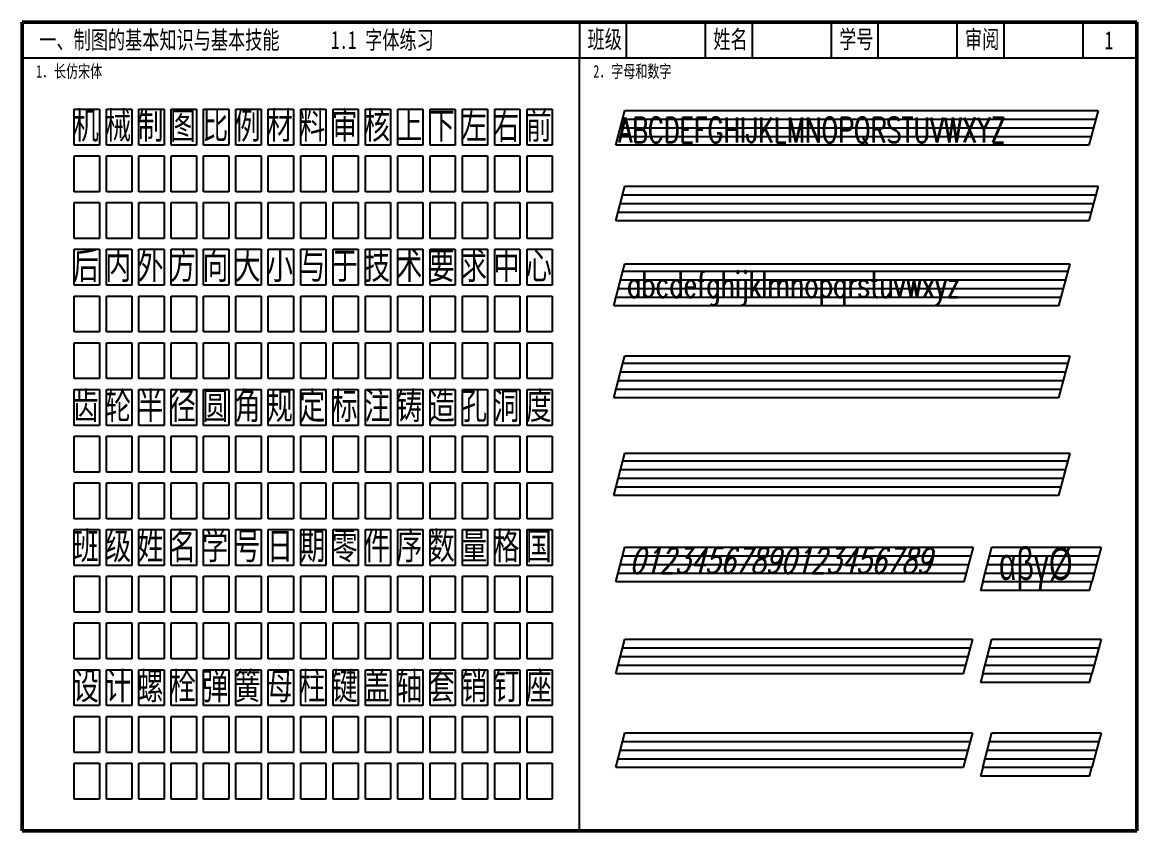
# Model space of a CAD drawing. Header units: millimetres. Extents: x 0 to 1965, y 254 to 841.
# Drawn here: x 0 to 310, y 616.3 to 841.3 of the extents above; entities that cross this region are included whole.
import ezdxf

# ---------------------------------------------------------------- set-up
doc = ezdxf.new("R2010")
doc.units = ezdxf.units.MM
for name, color, linetype, lineweight in [('文字', 7, 'Continuous', 25), ('标题文字', 7, 'Continuous', 25), ('粗实线', 7, 'Continuous', 50), ('细实线', 7, 'Continuous', 25)]:
    doc.layers.add(name, color=color, linetype=linetype, lineweight=lineweight)
doc.styles.add('字母标注-2.5号', font='txt.shx', dxfattribs={"width": 0.7, "oblique": 15, "height": 2.5})
doc.styles.add('尺寸文字1-2.5号', font='txt.shx', dxfattribs={"width": 0.7, "oblique": 15, "height": 2.5})
doc.styles.add('希腊字母-10号', font='greekc.shx', dxfattribs={"width": 0.7, "oblique": 15, "height": 10})
doc.styles.add('标题汉字1-5号', font='SimSun.ttf', dxfattribs={"width": 0.7, "height": 5})
doc.styles.add('标题汉字2-3.5号', font='SimSun.ttf', dxfattribs={"width": 0.7, "height": 3.5})

msp = doc.modelspace()

# ---------------------------------------------------------------- linework, layer by layer
at = {"layer": '粗实线'}
for p, q in [((0, 841.35), (0, 616.35)), ((310, 841.35), (0, 841.35)), ((310, 616.35), (310, 841.35)), ((0, 616.35), (310, 616.35))]:
    msp.add_line(p, q, dxfattribs=at)
at = {"layer": '细实线'}
for p, q in [((155, 841.35), (155, 831.35)), ((168, 841.35), (168, 831.35)), ((190, 841.35), (190, 831.35)), ((203, 841.35), (203, 831.35)), ((225, 841.35), (225, 831.35)), ((238, 841.35), (238, 831.35)), ((260, 841.35), (260, 831.35)), ((273, 841.35), (273, 831.35)), ((295, 841.35), (295, 831.35)), ((310, 831.35), (0, 831.35)), ((155, 616.35), (155, 831.35)), ((14.44, 817.16), (21.44, 817.16)), ((14.44, 807.16), (14.44, 817.16)), ((21.44, 817.16), (21.44, 807.16)), ((23.44, 817.16), (30.44, 817.16)), ((23.44, 807.16), (23.44, 817.16)), ((30.44, 817.16), (30.44, 807.16)), ((32.44, 817.16), (39.44, 817.16)), ((32.44, 807.16), (32.44, 817.16)), ((39.44, 817.16), (39.44, 807.16)), ((41.44, 817.16), (48.44, 817.16)), ((41.44, 807.16), (41.44, 817.16)), ((48.44, 817.16), (48.44, 807.16)), ((50.44, 817.16), (57.44, 817.16)), ((50.44, 807.16), (50.44, 817.16)), ((57.44, 817.16), (57.44, 807.16)), ((59.44, 817.16), (66.44, 817.16)), ((59.44, 807.16), (59.44, 817.16)), ((66.44, 817.16), (66.44, 807.16)), ((68.44, 817.16), (75.44, 817.16)), ((68.44, 807.16), (68.44, 817.16)), ((75.44, 817.16), (75.44, 807.16)), ((77.44, 817.16), (84.44, 817.16)), ((77.44, 807.16), (77.44, 817.16)), ((84.44, 817.16), (84.44, 807.16)), ((86.44, 817.16), (93.44, 817.16)), ((86.44, 807.16), (86.44, 817.16)), ((93.44, 817.16), (93.44, 807.16)), ((95.44, 817.16), (102.44, 817.16)), ((95.44, 807.16), (95.44, 817.16)), ((102.44, 817.16), (102.44, 807.16)), ((104.44, 817.16), (111.44, 817.16)), ((104.44, 807.16), (104.44, 817.16)), ((111.44, 817.16), (111.44, 807.16)), ((113.44, 817.16), (120.44, 817.16)), ((113.44, 807.16), (113.44, 817.16)), ((120.44, 817.16), (120.44, 807.16)), ((122.44, 817.16), (129.44, 817.16)), ((122.44, 807.16), (122.44, 817.16)), ((129.44, 817.16), (129.44, 807.16)), ((131.44, 817.16), (138.44, 817.16)), ((131.44, 807.16), (131.44, 817.16)), ((138.44, 817.16), (138.44, 807.16)), ((140.44, 807.16), (140.44, 817.16)), ((140.44, 817.16), (147.44, 817.16)), ((147.44, 817.16), (147.44, 807.16)), ((165.07, 807.16), (167.65, 816.82)), ((167.65, 816.82), (299.28, 816.82)), ((299.28, 816.82), (296.7, 807.16)), ((167.01, 814.4), (298.64, 814.4)), ((165.71, 809.57), (297.34, 809.57)), ((166.36, 811.99), (297.99, 811.99)), ((21.44, 807.16), (14.44, 807.16)), ((30.44, 807.16), (23.44, 807.16)), ((39.44, 807.16), (32.44, 807.16)), ((48.44, 807.16), (41.44, 807.16)), ((57.44, 807.16), (50.44, 807.16)), ((66.44, 807.16), (59.44, 807.16)), ((75.44, 807.16), (68.44, 807.16)), ((84.44, 807.16), (77.44, 807.16)), ((93.44, 807.16), (86.44, 807.16)), ((102.44, 807.16), (95.44, 807.16)), ((111.44, 807.16), (104.44, 807.16)), ((120.44, 807.16), (113.44, 807.16)), ((129.44, 807.16), (122.44, 807.16)), ((138.44, 807.16), (131.44, 807.16)), ((147.44, 807.16), (140.44, 807.16)), ((296.7, 807.16), (165.07, 807.16)), ((14.44, 804.16), (21.44, 804.16)), ((14.44, 794.16), (14.44, 804.16)), ((21.44, 804.16), (21.44, 794.16)), ((23.44, 804.16), (30.44, 804.16)), ((23.44, 794.16), (23.44, 804.16)), ((30.44, 804.16), (30.44, 794.16)), ((32.44, 804.16), (39.44, 804.16)), ((32.44, 794.16), (32.44, 804.16)), ((39.44, 804.16), (39.44, 794.16)), ((41.44, 804.16), (48.44, 804.16)), ((41.44, 794.16), (41.44, 804.16)), ((48.44, 804.16), (48.44, 794.16)), ((50.44, 804.16), (57.44, 804.16)), ((50.44, 794.16), (50.44, 804.16)), ((57.44, 804.16), (57.44, 794.16)), ((59.44, 804.16), (66.44, 804.16)), ((59.44, 794.16), (59.44, 804.16)), ((66.44, 804.16), (66.44, 794.16)), ((68.44, 804.16), (75.44, 804.16)), ((68.44, 794.16), (68.44, 804.16)), ((75.44, 804.16), (75.44, 794.16)), ((77.44, 804.16), (84.44, 804.16)), ((77.44, 794.16), (77.44, 804.16)), ((84.44, 804.16), (84.44, 794.16)), ((86.44, 804.16), (93.44, 804.16)), ((86.44, 794.16), (86.44, 804.16)), ((93.44, 804.16), (93.44, 794.16)), ((95.44, 804.16), (102.44, 804.16)), ((95.44, 794.16), (95.44, 804.16)), ((102.44, 804.16), (102.44, 794.16)), ((104.44, 804.16), (111.44, 804.16)), ((104.44, 794.16), (104.44, 804.16)), ((111.44, 804.16), (111.44, 794.16)), ((113.44, 804.16), (120.44, 804.16)), ((113.44, 794.16), (113.44, 804.16)), ((120.44, 804.16), (120.44, 794.16)), ((122.44, 804.16), (129.44, 804.16)), ((122.44, 794.16), (122.44, 804.16)), ((129.44, 804.16), (129.44, 794.16)), ((131.44, 804.16), (138.44, 804.16)), ((131.44, 794.16), (131.44, 804.16)), ((138.44, 804.16), (138.44, 794.16)), ((140.44, 804.16), (147.44, 804.16)), ((140.44, 794.16), (140.44, 804.16)), ((147.44, 804.16), (147.44, 794.16)), ((21.44, 794.16), (14.44, 794.16)), ((30.44, 794.16), (23.44, 794.16)), ((39.44, 794.16), (32.44, 794.16)), ((48.44, 794.16), (41.44, 794.16)), ((57.44, 794.16), (50.44, 794.16)), ((66.44, 794.16), (59.44, 794.16)), ((75.44, 794.16), (68.44, 794.16)), ((84.44, 794.16), (77.44, 794.16)), ((93.44, 794.16), (86.44, 794.16)), ((102.44, 794.16), (95.44, 794.16)), ((111.44, 794.16), (104.44, 794.16)), ((120.44, 794.16), (113.44, 794.16)), ((129.44, 794.16), (122.44, 794.16)), ((138.44, 794.16), (131.44, 794.16)), ((147.44, 794.16), (140.44, 794.16)), ((165.07, 786.06), (167.65, 795.72)), ((167.65, 795.72), (299.28, 795.72)), ((299.28, 795.72), (296.7, 786.06)), ((14.44, 791.16), (21.44, 791.16)), ((14.44, 781.16), (14.44, 791.16)), ((21.44, 791.16), (21.44, 781.16)), ((23.44, 791.16), (30.44, 791.16)), ((23.44, 781.16), (23.44, 791.16)), ((30.44, 791.16), (30.44, 781.16)), ((32.44, 791.16), (39.44, 791.16)), ((32.44, 781.16), (32.44, 791.16)), ((39.44, 791.16), (39.44, 781.16)), ((41.44, 791.16), (48.44, 791.16)), ((41.44, 781.16), (41.44, 791.16)), ((48.44, 791.16), (48.44, 781.16)), ((50.44, 791.16), (57.44, 791.16)), ((50.44, 781.16), (50.44, 791.16)), ((57.44, 791.16), (57.44, 781.16)), ((59.44, 791.16), (66.44, 791.16)), ((59.44, 781.16), (59.44, 791.16)), ((66.44, 791.16), (66.44, 781.16)), ((68.44, 791.16), (75.44, 791.16)), ((68.44, 781.16), (68.44, 791.16)), ((75.44, 791.16), (75.44, 781.16)), ((77.44, 791.16), (84.44, 791.16)), ((77.44, 781.16), (77.44, 791.16)), ((84.44, 791.16), (84.44, 781.16)), ((86.44, 791.16), (93.44, 791.16)), ((86.44, 781.16), (86.44, 791.16)), ((93.44, 791.16), (93.44, 781.16)), ((95.44, 791.16), (102.44, 791.16)), ((95.44, 781.16), (95.44, 791.16)), ((102.44, 791.16), (102.44, 781.16)), ((104.44, 791.16), (111.44, 791.16)), ((104.44, 781.16), (104.44, 791.16)), ((111.44, 791.16), (111.44, 781.16)), ((113.44, 791.16), (120.44, 791.16)), ((113.44, 781.16), (113.44, 791.16)), ((120.44, 791.16), (120.44, 781.16)), ((122.44, 791.16), (129.44, 791.16)), ((122.44, 781.16), (122.44, 791.16)), ((129.44, 791.16), (129.44, 781.16)), ((131.44, 791.16), (138.44, 791.16)), ((131.44, 781.16), (131.44, 791.16)), ((138.44, 791.16), (138.44, 781.16)), ((140.44, 791.16), (147.44, 791.16)), ((140.44, 781.16), (140.44, 791.16)), ((147.44, 791.16), (147.44, 781.16)), ((166.36, 790.89), (297.99, 790.89)), ((167.01, 793.31), (298.64, 793.31)), ((165.71, 788.48), (297.34, 788.48)), ((296.7, 786.06), (165.07, 786.06)), ((21.44, 781.16), (14.44, 781.16)), ((14.44, 778.16), (21.44, 778.16)), ((14.44, 768.16), (14.44, 778.16)), ((21.44, 778.16), (21.44, 768.16)), ((30.44, 781.16), (23.44, 781.16)), ((23.44, 778.16), (30.44, 778.16)), ((23.44, 768.16), (23.44, 778.16)), ((30.44, 778.16), (30.44, 768.16)), ((39.44, 781.16), (32.44, 781.16)), ((32.44, 778.16), (39.44, 778.16)), ((32.44, 768.16), (32.44, 778.16)), ((39.44, 778.16), (39.44, 768.16)), ((48.44, 781.16), (41.44, 781.16)), ((41.44, 778.16), (48.44, 778.16)), ((41.44, 768.16), (41.44, 778.16)), ((48.44, 778.16), (48.44, 768.16)), ((57.44, 781.16), (50.44, 781.16)), ((50.44, 778.16), (57.44, 778.16)), ((50.44, 768.16), (50.44, 778.16)), ((57.44, 778.16), (57.44, 768.16)), ((66.44, 781.16), (59.44, 781.16)), ((59.44, 778.16), (66.44, 778.16)), ((59.44, 768.16), (59.44, 778.16)), ((66.44, 778.16), (66.44, 768.16)), ((75.44, 781.16), (68.44, 781.16)), ((68.44, 778.16), (75.44, 778.16)), ((68.44, 768.16), (68.44, 778.16)), ((75.44, 778.16), (75.44, 768.16)), ((84.44, 781.16), (77.44, 781.16)), ((77.44, 778.16), (84.44, 778.16)), ((77.44, 768.16), (77.44, 778.16)), ((84.44, 778.16), (84.44, 768.16)), ((93.44, 781.16), (86.44, 781.16)), ((86.44, 778.16), (93.44, 778.16)), ((86.44, 768.16), (86.44, 778.16)), ((93.44, 778.16), (93.44, 768.16)), ((102.44, 781.16), (95.44, 781.16)), ((95.44, 778.16), (102.44, 778.16)), ((95.44, 768.16), (95.44, 778.16)), ((102.44, 778.16), (102.44, 768.16)), ((111.44, 781.16), (104.44, 781.16)), ((104.44, 778.16), (111.44, 778.16)), ((104.44, 768.16), (104.44, 778.16)), ((111.44, 778.16), (111.44, 768.16)), ((120.44, 781.16), (113.44, 781.16)), ((113.44, 778.16), (120.44, 778.16)), ((113.44, 768.16), (113.44, 778.16)), ((120.44, 778.16), (120.44, 768.16)), ((129.44, 781.16), (122.44, 781.16)), ((122.44, 778.16), (129.44, 778.16)), ((122.44, 768.16), (122.44, 778.16)), ((129.44, 778.16), (129.44, 768.16)), ((138.44, 781.16), (131.44, 781.16)), ((131.44, 778.16), (138.44, 778.16)), ((131.44, 768.16), (131.44, 778.16)), ((138.44, 778.16), (138.44, 768.16)), ((147.44, 781.16), (140.44, 781.16)), ((140.44, 778.16), (147.44, 778.16)), ((140.44, 768.16), (140.44, 778.16)), ((147.44, 778.16), (147.44, 768.16)), ((164.51, 762.44), (167.1, 772.1)), ((167.1, 772.1), (167.65, 774.16)), ((167.1, 772.1), (290.84, 772.1)), ((167.65, 774.16), (291.4, 774.16)), ((291.4, 774.16), (288.25, 762.44)), ((166.45, 769.68), (290.2, 769.68)), ((21.44, 768.16), (14.44, 768.16)), ((30.44, 768.16), (23.44, 768.16)), ((39.44, 768.16), (32.44, 768.16)), ((48.44, 768.16), (41.44, 768.16)), ((57.44, 768.16), (50.44, 768.16)), ((66.44, 768.16), (59.44, 768.16)), ((75.44, 768.16), (68.44, 768.16)), ((84.44, 768.16), (77.44, 768.16)), ((93.44, 768.16), (86.44, 768.16)), ((102.44, 768.16), (95.44, 768.16)), ((111.44, 768.16), (104.44, 768.16)), ((120.44, 768.16), (113.44, 768.16)), ((129.44, 768.16), (122.44, 768.16)), ((138.44, 768.16), (131.44, 768.16)), ((147.44, 768.16), (140.44, 768.16)), ((165.81, 767.27), (289.55, 767.27)), ((14.44, 765.16), (21.44, 765.16)), ((14.44, 755.16), (14.44, 765.16)), ((21.44, 765.16), (21.44, 755.16)), ((23.44, 765.16), (30.44, 765.16)), ((23.44, 755.16), (23.44, 765.16)), ((30.44, 765.16), (30.44, 755.16)), ((32.44, 765.16), (39.44, 765.16)), ((32.44, 755.16), (32.44, 765.16)), ((39.44, 765.16), (39.44, 755.16)), ((41.44, 765.16), (48.44, 765.16)), ((41.44, 755.16), (41.44, 765.16)), ((48.44, 765.16), (48.44, 755.16)), ((50.44, 765.16), (57.44, 765.16)), ((50.44, 755.16), (50.44, 765.16)), ((57.44, 765.16), (57.44, 755.16)), ((59.44, 765.16), (66.44, 765.16)), ((59.44, 755.16), (59.44, 765.16)), ((66.44, 765.16), (66.44, 755.16)), ((68.44, 765.16), (75.44, 765.16)), ((68.44, 755.16), (68.44, 765.16)), ((75.44, 765.16), (75.44, 755.16)), ((77.44, 765.16), (84.44, 765.16)), ((77.44, 755.16), (77.44, 765.16)), ((84.44, 765.16), (84.44, 755.16)), ((86.44, 765.16), (93.44, 765.16)), ((86.44, 755.16), (86.44, 765.16)), ((93.44, 765.16), (93.44, 755.16)), ((95.44, 765.16), (102.44, 765.16)), ((95.44, 755.16), (95.44, 765.16)), ((102.44, 765.16), (102.44, 755.16)), ((104.44, 765.16), (111.44, 765.16)), ((104.44, 755.16), (104.44, 765.16)), ((111.44, 765.16), (111.44, 755.16)), ((113.44, 765.16), (120.44, 765.16)), ((113.44, 755.16), (113.44, 765.16)), ((120.44, 765.16), (120.44, 755.16)), ((122.44, 765.16), (129.44, 765.16)), ((122.44, 755.16), (122.44, 765.16)), ((129.44, 765.16), (129.44, 755.16)), ((131.44, 765.16), (138.44, 765.16)), ((131.44, 755.16), (131.44, 765.16)), ((138.44, 765.16), (138.44, 755.16)), ((140.44, 765.16), (147.44, 765.16)), ((140.44, 755.16), (140.44, 765.16)), ((147.44, 765.16), (147.44, 755.16)), ((165.16, 764.85), (288.9, 764.85)), ((288.25, 762.44), (164.51, 762.44)), ((21.44, 755.16), (14.44, 755.16)), ((30.44, 755.16), (23.44, 755.16)), ((39.44, 755.16), (32.44, 755.16)), ((48.44, 755.16), (41.44, 755.16)), ((57.44, 755.16), (50.44, 755.16)), ((66.44, 755.16), (59.44, 755.16)), ((75.44, 755.16), (68.44, 755.16)), ((84.44, 755.16), (77.44, 755.16)), ((93.44, 755.16), (86.44, 755.16)), ((102.44, 755.16), (95.44, 755.16)), ((111.44, 755.16), (104.44, 755.16)), ((120.44, 755.16), (113.44, 755.16)), ((129.44, 755.16), (122.44, 755.16)), ((138.44, 755.16), (131.44, 755.16)), ((147.44, 755.16), (140.44, 755.16)), ((14.44, 752.16), (21.44, 752.16)), ((14.44, 742.16), (14.44, 752.16)), ((21.44, 752.16), (21.44, 742.16)), ((23.44, 752.16), (30.44, 752.16)), ((23.44, 742.16), (23.44, 752.16)), ((30.44, 752.16), (30.44, 742.16)), ((32.44, 752.16), (39.44, 752.16)), ((32.44, 742.16), (32.44, 752.16)), ((39.44, 752.16), (39.44, 742.16)), ((41.44, 752.16), (48.44, 752.16)), ((41.44, 742.16), (41.44, 752.16)), ((48.44, 752.16), (48.44, 742.16)), ((50.44, 752.16), (57.44, 752.16)), ((50.44, 742.16), (50.44, 752.16)), ((57.44, 752.16), (57.44, 742.16)), ((59.44, 752.16), (66.44, 752.16)), ((59.44, 742.16), (59.44, 752.16)), ((66.44, 752.16), (66.44, 742.16)), ((68.44, 752.16), (75.44, 752.16)), ((68.44, 742.16), (68.44, 752.16)), ((75.44, 752.16), (75.44, 742.16)), ((77.44, 752.16), (84.44, 752.16)), ((77.44, 742.16), (77.44, 752.16)), ((84.44, 752.16), (84.44, 742.16)), ((86.44, 752.16), (93.44, 752.16)), ((86.44, 742.16), (86.44, 752.16)), ((93.44, 752.16), (93.44, 742.16)), ((95.44, 752.16), (102.44, 752.16)), ((95.44, 742.16), (95.44, 752.16)), ((102.44, 752.16), (102.44, 742.16)), ((104.44, 752.16), (111.44, 752.16)), ((104.44, 742.16), (104.44, 752.16)), ((111.44, 752.16), (111.44, 742.16)), ((113.44, 752.16), (120.44, 752.16)), ((113.44, 742.16), (113.44, 752.16)), ((120.44, 752.16), (120.44, 742.16)), ((122.44, 752.16), (129.44, 752.16)), ((122.44, 742.16), (122.44, 752.16)), ((129.44, 752.16), (129.44, 742.16)), ((131.44, 752.16), (138.44, 752.16)), ((131.44, 742.16), (131.44, 752.16)), ((138.44, 752.16), (138.44, 742.16)), ((140.44, 752.16), (147.44, 752.16)), ((140.44, 742.16), (140.44, 752.16)), ((147.44, 752.16), (147.44, 742.16)), ((167.1, 746.44), (167.65, 748.51)), ((167.65, 748.51), (291.4, 748.51)), ((291.4, 748.51), (288.25, 736.78)), ((164.51, 736.78), (167.1, 746.44)), ((166.45, 744.02), (290.2, 744.02)), ((167.1, 746.44), (290.84, 746.44)), ((21.44, 742.16), (14.44, 742.16)), ((30.44, 742.16), (23.44, 742.16)), ((39.44, 742.16), (32.44, 742.16)), ((48.44, 742.16), (41.44, 742.16)), ((57.44, 742.16), (50.44, 742.16)), ((66.44, 742.16), (59.44, 742.16)), ((75.44, 742.16), (68.44, 742.16)), ((84.44, 742.16), (77.44, 742.16)), ((93.44, 742.16), (86.44, 742.16)), ((102.44, 742.16), (95.44, 742.16)), ((111.44, 742.16), (104.44, 742.16)), ((120.44, 742.16), (113.44, 742.16)), ((129.44, 742.16), (122.44, 742.16)), ((138.44, 742.16), (131.44, 742.16)), ((147.44, 742.16), (140.44, 742.16)), ((165.81, 741.61), (289.55, 741.61)), ((14.44, 739.16), (21.44, 739.16)), ((14.44, 729.16), (14.44, 739.16)), ((21.44, 739.16), (21.44, 729.16)), ((23.44, 739.16), (30.44, 739.16)), ((23.44, 729.16), (23.44, 739.16)), ((30.44, 739.16), (30.44, 729.16)), ((32.44, 739.16), (39.44, 739.16)), ((32.44, 729.16), (32.44, 739.16)), ((39.44, 739.16), (39.44, 729.16)), ((41.44, 739.16), (48.44, 739.16)), ((41.44, 729.16), (41.44, 739.16)), ((48.44, 739.16), (48.44, 729.16)), ((50.44, 739.16), (57.44, 739.16)), ((50.44, 729.16), (50.44, 739.16)), ((57.44, 739.16), (57.44, 729.16)), ((59.44, 739.16), (66.44, 739.16)), ((59.44, 729.16), (59.44, 739.16)), ((66.44, 739.16), (66.44, 729.16)), ((68.44, 739.16), (75.44, 739.16)), ((68.44, 729.16), (68.44, 739.16)), ((75.44, 739.16), (75.44, 729.16)), ((77.44, 739.16), (84.44, 739.16)), ((77.44, 729.16), (77.44, 739.16)), ((84.44, 739.16), (84.44, 729.16)), ((86.44, 739.16), (93.44, 739.16)), ((86.44, 729.16), (86.44, 739.16)), ((93.44, 739.16), (93.44, 729.16)), ((95.44, 739.16), (102.44, 739.16)), ((95.44, 729.16), (95.44, 739.16)), ((102.44, 739.16), (102.44, 729.16)), ((104.44, 739.16), (111.44, 739.16)), ((104.44, 729.16), (104.44, 739.16)), ((111.44, 739.16), (111.44, 729.16)), ((113.44, 739.16), (120.44, 739.16)), ((113.44, 729.16), (113.44, 739.16)), ((120.44, 739.16), (120.44, 729.16)), ((122.44, 739.16), (129.44, 739.16)), ((122.44, 729.16), (122.44, 739.16)), ((129.44, 739.16), (129.44, 729.16)), ((131.44, 739.16), (138.44, 739.16)), ((131.44, 729.16), (131.44, 739.16)), ((138.44, 739.16), (138.44, 729.16)), ((140.44, 739.16), (147.44, 739.16)), ((140.44, 729.16), (140.44, 739.16)), ((147.44, 739.16), (147.44, 729.16)), ((165.16, 739.19), (288.9, 739.19)), ((288.25, 736.78), (164.51, 736.78)), ((21.44, 729.16), (14.44, 729.16)), ((30.44, 729.16), (23.44, 729.16)), ((39.44, 729.16), (32.44, 729.16)), ((48.44, 729.16), (41.44, 729.16)), ((57.44, 729.16), (50.44, 729.16)), ((66.44, 729.16), (59.44, 729.16)), ((75.44, 729.16), (68.44, 729.16)), ((84.44, 729.16), (77.44, 729.16)), ((93.44, 729.16), (86.44, 729.16)), ((102.44, 729.16), (95.44, 729.16)), ((111.44, 729.16), (104.44, 729.16)), ((120.44, 729.16), (113.44, 729.16)), ((129.44, 729.16), (122.44, 729.16)), ((138.44, 729.16), (131.44, 729.16)), ((147.44, 729.16), (140.44, 729.16)), ((14.44, 726.16), (21.44, 726.16)), ((14.44, 716.16), (14.44, 726.16)), ((21.44, 726.16), (21.44, 716.16)), ((23.44, 726.16), (30.44, 726.16)), ((23.44, 716.16), (23.44, 726.16)), ((30.44, 726.16), (30.44, 716.16)), ((32.44, 726.16), (39.44, 726.16)), ((32.44, 716.16), (32.44, 726.16)), ((39.44, 726.16), (39.44, 716.16)), ((41.44, 726.16), (48.44, 726.16)), ((41.44, 716.16), (41.44, 726.16)), ((48.44, 726.16), (48.44, 716.16)), ((50.44, 726.16), (57.44, 726.16)), ((50.44, 716.16), (50.44, 726.16)), ((57.44, 726.16), (57.44, 716.16)), ((59.44, 726.16), (66.44, 726.16)), ((59.44, 716.16), (59.44, 726.16)), ((66.44, 726.16), (66.44, 716.16)), ((68.44, 726.16), (75.44, 726.16)), ((68.44, 716.16), (68.44, 726.16)), ((75.44, 726.16), (75.44, 716.16)), ((77.44, 726.16), (84.44, 726.16)), ((77.44, 716.16), (77.44, 726.16)), ((84.44, 726.16), (84.44, 716.16)), ((86.44, 726.16), (93.44, 726.16)), ((86.44, 716.16), (86.44, 726.16)), ((93.44, 726.16), (93.44, 716.16)), ((95.44, 726.16), (102.44, 726.16)), ((95.44, 716.16), (95.44, 726.16)), ((102.44, 726.16), (102.44, 716.16)), ((104.44, 726.16), (111.44, 726.16)), ((104.44, 716.16), (104.44, 726.16)), ((111.44, 726.16), (111.44, 716.16)), ((113.44, 726.16), (120.44, 726.16)), ((113.44, 716.16), (113.44, 726.16)), ((120.44, 726.16), (120.44, 716.16)), ((122.44, 726.16), (129.44, 726.16)), ((122.44, 716.16), (122.44, 726.16)), ((129.44, 726.16), (129.44, 716.16)), ((131.44, 726.16), (138.44, 726.16)), ((131.44, 716.16), (131.44, 726.16)), ((138.44, 726.16), (138.44, 716.16)), ((140.44, 726.16), (147.44, 726.16)), ((140.44, 716.16), (140.44, 726.16)), ((147.44, 726.16), (147.44, 716.16)), ((164.51, 709.66), (167.1, 719.32)), ((167.1, 719.32), (167.65, 721.39)), ((167.1, 719.32), (290.84, 719.32)), ((167.65, 721.39), (291.4, 721.39)), ((291.4, 721.39), (288.25, 709.66)), ((21.44, 716.16), (14.44, 716.16)), ((30.44, 716.16), (23.44, 716.16)), ((39.44, 716.16), (32.44, 716.16)), ((48.44, 716.16), (41.44, 716.16)), ((57.44, 716.16), (50.44, 716.16)), ((66.44, 716.16), (59.44, 716.16)), ((75.44, 716.16), (68.44, 716.16)), ((84.44, 716.16), (77.44, 716.16)), ((93.44, 716.16), (86.44, 716.16)), ((102.44, 716.16), (95.44, 716.16)), ((111.44, 716.16), (104.44, 716.16)), ((120.44, 716.16), (113.44, 716.16)), ((129.44, 716.16), (122.44, 716.16)), ((138.44, 716.16), (131.44, 716.16)), ((147.44, 716.16), (140.44, 716.16)), ((166.45, 716.91), (290.2, 716.91)), ((14.44, 713.16), (21.44, 713.16)), ((14.44, 703.16), (14.44, 713.16)), ((21.44, 713.16), (21.44, 703.16)), ((23.44, 713.16), (30.44, 713.16)), ((23.44, 703.16), (23.44, 713.16)), ((30.44, 713.16), (30.44, 703.16)), ((32.44, 713.16), (39.44, 713.16)), ((32.44, 703.16), (32.44, 713.16)), ((39.44, 713.16), (39.44, 703.16)), ((41.44, 713.16), (48.44, 713.16)), ((41.44, 703.16), (41.44, 713.16)), ((48.44, 713.16), (48.44, 703.16)), ((50.44, 713.16), (57.44, 713.16)), ((50.44, 703.16), (50.44, 713.16)), ((57.44, 713.16), (57.44, 703.16)), ((59.44, 713.16), (66.44, 713.16)), ((59.44, 703.16), (59.44, 713.16)), ((66.44, 713.16), (66.44, 703.16)), ((68.44, 713.16), (75.44, 713.16)), ((68.44, 703.16), (68.44, 713.16)), ((75.44, 713.16), (75.44, 703.16)), ((77.44, 713.16), (84.44, 713.16)), ((77.44, 703.16), (77.44, 713.16)), ((84.44, 713.16), (84.44, 703.16)), ((86.44, 713.16), (93.44, 713.16)), ((86.44, 703.16), (86.44, 713.16)), ((93.44, 713.16), (93.44, 703.16)), ((95.44, 713.16), (102.44, 713.16)), ((95.44, 703.16), (95.44, 713.16)), ((102.44, 713.16), (102.44, 703.16)), ((104.44, 713.16), (111.44, 713.16)), ((104.44, 703.16), (104.44, 713.16)), ((111.44, 713.16), (111.44, 703.16)), ((113.44, 713.16), (120.44, 713.16)), ((113.44, 703.16), (113.44, 713.16)), ((120.44, 713.16), (120.44, 703.16)), ((122.44, 713.16), (129.44, 713.16)), ((122.44, 703.16), (122.44, 713.16)), ((129.44, 713.16), (129.44, 703.16)), ((131.44, 713.16), (138.44, 713.16)), ((131.44, 703.16), (131.44, 713.16)), ((138.44, 713.16), (138.44, 703.16)), ((140.44, 713.16), (147.44, 713.16)), ((140.44, 703.16), (140.44, 713.16)), ((147.44, 713.16), (147.44, 703.16)), ((165.81, 714.49), (289.55, 714.49)), ((165.16, 712.08), (288.9, 712.08)), ((288.25, 709.66), (164.51, 709.66)), ((21.44, 703.16), (14.44, 703.16)), ((30.44, 703.16), (23.44, 703.16)), ((39.44, 703.16), (32.44, 703.16)), ((48.44, 703.16), (41.44, 703.16)), ((57.44, 703.16), (50.44, 703.16)), ((66.44, 703.16), (59.44, 703.16)), ((75.44, 703.16), (68.44, 703.16)), ((84.44, 703.16), (77.44, 703.16)), ((93.44, 703.16), (86.44, 703.16)), ((102.44, 703.16), (95.44, 703.16)), ((111.44, 703.16), (104.44, 703.16)), ((120.44, 703.16), (113.44, 703.16)), ((129.44, 703.16), (122.44, 703.16)), ((138.44, 703.16), (131.44, 703.16)), ((147.44, 703.16), (140.44, 703.16)), ((14.44, 700.16), (21.44, 700.16)), ((14.44, 690.16), (14.44, 700.16)), ((21.44, 700.16), (21.44, 690.16)), ((23.44, 700.16), (30.44, 700.16)), ((23.44, 690.16), (23.44, 700.16)), ((30.44, 700.16), (30.44, 690.16)), ((32.44, 700.16), (39.44, 700.16)), ((32.44, 690.16), (32.44, 700.16)), ((39.44, 700.16), (39.44, 690.16)), ((41.44, 700.16), (48.44, 700.16)), ((41.44, 690.16), (41.44, 700.16)), ((48.44, 700.16), (48.44, 690.16)), ((50.44, 700.16), (57.44, 700.16)), ((50.44, 690.16), (50.44, 700.16)), ((57.44, 700.16), (57.44, 690.16)), ((59.44, 700.16), (66.44, 700.16)), ((59.44, 690.16), (59.44, 700.16)), ((66.44, 700.16), (66.44, 690.16)), ((68.44, 700.16), (75.44, 700.16)), ((68.44, 690.16), (68.44, 700.16)), ((75.44, 700.16), (75.44, 690.16)), ((77.44, 700.16), (84.44, 700.16)), ((77.44, 690.16), (77.44, 700.16)), ((84.44, 700.16), (84.44, 690.16)), ((86.44, 700.16), (93.44, 700.16)), ((86.44, 690.16), (86.44, 700.16)), ((93.44, 700.16), (93.44, 690.16)), ((95.44, 700.16), (102.44, 700.16)), ((95.44, 690.16), (95.44, 700.16)), ((102.44, 700.16), (102.44, 690.16)), ((104.44, 700.16), (111.44, 700.16)), ((104.44, 690.16), (104.44, 700.16)), ((111.44, 700.16), (111.44, 690.16)), ((113.44, 700.16), (120.44, 700.16)), ((113.44, 690.16), (113.44, 700.16)), ((120.44, 700.16), (120.44, 690.16)), ((122.44, 700.16), (129.44, 700.16)), ((122.44, 690.16), (122.44, 700.16)), ((129.44, 700.16), (129.44, 690.16)), ((131.44, 700.16), (138.44, 700.16)), ((131.44, 690.16), (131.44, 700.16)), ((138.44, 700.16), (138.44, 690.16)), ((140.44, 700.16), (147.44, 700.16)), ((140.44, 690.16), (140.44, 700.16)), ((147.44, 700.16), (147.44, 690.16)), ((165.07, 685.62), (167.65, 695.28)), ((167.65, 695.28), (264.5, 695.28)), ((264.5, 695.28), (261.91, 685.62)), ((267.15, 685.62), (269.74, 695.28)), ((269.74, 695.28), (300.07, 695.28)), ((300.07, 695.28), (297.48, 685.62)), ((167.01, 692.86), (263.85, 692.86)), ((269.09, 692.86), (299.42, 692.86)), ((21.44, 690.16), (14.44, 690.16)), ((30.44, 690.16), (23.44, 690.16)), ((39.44, 690.16), (32.44, 690.16)), ((48.44, 690.16), (41.44, 690.16)), ((57.44, 690.16), (50.44, 690.16)), ((66.44, 690.16), (59.44, 690.16)), ((75.44, 690.16), (68.44, 690.16)), ((84.44, 690.16), (77.44, 690.16)), ((93.44, 690.16), (86.44, 690.16)), ((102.44, 690.16), (95.44, 690.16)), ((111.44, 690.16), (104.44, 690.16)), ((120.44, 690.16), (113.44, 690.16)), ((129.44, 690.16), (122.44, 690.16)), ((138.44, 690.16), (131.44, 690.16)), ((147.44, 690.16), (140.44, 690.16)), ((166.36, 690.45), (263.2, 690.45)), ((268.45, 690.45), (298.78, 690.45)), ((14.44, 687.16), (21.44, 687.16)), ((14.44, 677.16), (14.44, 687.16)), ((21.44, 687.16), (21.44, 677.16)), ((23.44, 687.16), (30.44, 687.16)), ((23.44, 677.16), (23.44, 687.16)), ((30.44, 687.16), (30.44, 677.16)), ((32.44, 687.16), (39.44, 687.16)), ((32.44, 677.16), (32.44, 687.16)), ((39.44, 687.16), (39.44, 677.16)), ((41.44, 687.16), (48.44, 687.16)), ((41.44, 677.16), (41.44, 687.16)), ((48.44, 687.16), (48.44, 677.16)), ((50.44, 687.16), (57.44, 687.16)), ((50.44, 677.16), (50.44, 687.16)), ((57.44, 687.16), (57.44, 677.16)), ((59.44, 687.16), (66.44, 687.16)), ((59.44, 677.16), (59.44, 687.16)), ((66.44, 687.16), (66.44, 677.16)), ((68.44, 687.16), (75.44, 687.16)), ((68.44, 677.16), (68.44, 687.16)), ((75.44, 687.16), (75.44, 677.16)), ((77.44, 687.16), (84.44, 687.16)), ((77.44, 677.16), (77.44, 687.16)), ((84.44, 687.16), (84.44, 677.16)), ((86.44, 687.16), (93.44, 687.16)), ((86.44, 677.16), (86.44, 687.16)), ((93.44, 687.16), (93.44, 677.16)), ((95.44, 687.16), (102.44, 687.16)), ((95.44, 677.16), (95.44, 687.16)), ((102.44, 687.16), (102.44, 677.16)), ((104.44, 687.16), (111.44, 687.16)), ((104.44, 677.16), (104.44, 687.16)), ((111.44, 687.16), (111.44, 677.16)), ((113.44, 687.16), (120.44, 687.16)), ((113.44, 677.16), (113.44, 687.16)), ((120.44, 687.16), (120.44, 677.16)), ((122.44, 687.16), (129.44, 687.16)), ((122.44, 677.16), (122.44, 687.16)), ((129.44, 687.16), (129.44, 677.16)), ((131.44, 687.16), (138.44, 687.16)), ((131.44, 677.16), (131.44, 687.16)), ((138.44, 687.16), (138.44, 677.16)), ((140.44, 687.16), (147.44, 687.16)), ((140.44, 677.16), (140.44, 687.16)), ((147.44, 687.16), (147.44, 677.16)), ((261.91, 685.62), (165.07, 685.62)), ((165.71, 688.03), (262.56, 688.03)), ((267.15, 685.62), (266.51, 683.2)), ((297.48, 685.62), (267.15, 685.62)), ((267.8, 688.03), (298.13, 688.03)), ((296.83, 683.2), (297.48, 685.62)), ((296.83, 683.2), (266.51, 683.2)), ((21.44, 677.16), (14.44, 677.16)), ((30.44, 677.16), (23.44, 677.16)), ((39.44, 677.16), (32.44, 677.16)), ((48.44, 677.16), (41.44, 677.16)), ((57.44, 677.16), (50.44, 677.16)), ((66.44, 677.16), (59.44, 677.16)), ((75.44, 677.16), (68.44, 677.16)), ((84.44, 677.16), (77.44, 677.16)), ((93.44, 677.16), (86.44, 677.16)), ((102.44, 677.16), (95.44, 677.16)), ((111.44, 677.16), (104.44, 677.16)), ((120.44, 677.16), (113.44, 677.16)), ((129.44, 677.16), (122.44, 677.16)), ((138.44, 677.16), (131.44, 677.16)), ((147.44, 677.16), (140.44, 677.16)), ((14.44, 674.16), (21.44, 674.16)), ((14.44, 664.16), (14.44, 674.16)), ((21.44, 674.16), (21.44, 664.16)), ((23.44, 674.16), (30.44, 674.16)), ((23.44, 664.16), (23.44, 674.16)), ((30.44, 674.16), (30.44, 664.16)), ((32.44, 674.16), (39.44, 674.16)), ((32.44, 664.16), (32.44, 674.16)), ((39.44, 674.16), (39.44, 664.16)), ((41.44, 674.16), (48.44, 674.16)), ((41.44, 664.16), (41.44, 674.16)), ((48.44, 674.16), (48.44, 664.16)), ((50.44, 674.16), (57.44, 674.16)), ((50.44, 664.16), (50.44, 674.16)), ((57.44, 674.16), (57.44, 664.16)), ((59.44, 674.16), (66.44, 674.16)), ((59.44, 664.16), (59.44, 674.16)), ((66.44, 674.16), (66.44, 664.16)), ((68.44, 674.16), (75.44, 674.16)), ((68.44, 664.16), (68.44, 674.16)), ((75.44, 674.16), (75.44, 664.16)), ((77.44, 674.16), (84.44, 674.16)), ((77.44, 664.16), (77.44, 674.16)), ((84.44, 674.16), (84.44, 664.16)), ((86.44, 674.16), (93.44, 674.16)), ((86.44, 664.16), (86.44, 674.16)), ((93.44, 674.16), (93.44, 664.16)), ((95.44, 674.16), (102.44, 674.16)), ((95.44, 664.16), (95.44, 674.16)), ((102.44, 674.16), (102.44, 664.16)), ((104.44, 674.16), (111.44, 674.16)), ((104.44, 664.16), (104.44, 674.16)), ((111.44, 674.16), (111.44, 664.16)), ((113.44, 674.16), (120.44, 674.16)), ((113.44, 664.16), (113.44, 674.16)), ((120.44, 674.16), (120.44, 664.16)), ((122.44, 674.16), (129.44, 674.16)), ((122.44, 664.16), (122.44, 674.16)), ((129.44, 674.16), (129.44, 664.16)), ((131.44, 674.16), (138.44, 674.16)), ((131.44, 664.16), (131.44, 674.16)), ((138.44, 674.16), (138.44, 664.16)), ((140.44, 674.16), (147.44, 674.16)), ((140.44, 664.16), (140.44, 674.16)), ((147.44, 674.16), (147.44, 664.16)), ((165.07, 660.02), (167.65, 669.68)), ((167.65, 669.68), (264.35, 669.68)), ((264.35, 669.68), (261.77, 660.02)), ((267.15, 660.02), (269.74, 669.68)), ((269.74, 669.68), (300.07, 669.68)), ((300.07, 669.68), (297.48, 660.02)), ((167.01, 667.27), (263.71, 667.27)), ((269.09, 667.27), (299.42, 667.27)), ((21.44, 664.16), (14.44, 664.16)), ((30.44, 664.16), (23.44, 664.16)), ((39.44, 664.16), (32.44, 664.16)), ((48.44, 664.16), (41.44, 664.16)), ((57.44, 664.16), (50.44, 664.16)), ((66.44, 664.16), (59.44, 664.16)), ((75.44, 664.16), (68.44, 664.16)), ((84.44, 664.16), (77.44, 664.16)), ((93.44, 664.16), (86.44, 664.16)), ((102.44, 664.16), (95.44, 664.16)), ((111.44, 664.16), (104.44, 664.16)), ((120.44, 664.16), (113.44, 664.16)), ((129.44, 664.16), (122.44, 664.16)), ((138.44, 664.16), (131.44, 664.16)), ((147.44, 664.16), (140.44, 664.16)), ((166.36, 664.85), (263.06, 664.85)), ((268.45, 664.85), (298.78, 664.85)), ((14.44, 661.16), (21.44, 661.16)), ((14.44, 651.16), (14.44, 661.16)), ((21.44, 661.16), (21.44, 651.16)), ((23.44, 661.16), (30.44, 661.16)), ((23.44, 651.16), (23.44, 661.16)), ((30.44, 661.16), (30.44, 651.16)), ((32.44, 661.16), (39.44, 661.16)), ((32.44, 651.16), (32.44, 661.16)), ((39.44, 661.16), (39.44, 651.16)), ((41.44, 661.16), (48.44, 661.16)), ((41.44, 651.16), (41.44, 661.16)), ((48.44, 661.16), (48.44, 651.16)), ((50.44, 661.16), (57.44, 661.16)), ((50.44, 651.16), (50.44, 661.16)), ((57.44, 661.16), (57.44, 651.16)), ((59.44, 661.16), (66.44, 661.16)), ((59.44, 651.16), (59.44, 661.16)), ((66.44, 661.16), (66.44, 651.16)), ((68.44, 661.16), (75.44, 661.16)), ((68.44, 651.16), (68.44, 661.16)), ((75.44, 661.16), (75.44, 651.16)), ((77.44, 661.16), (84.44, 661.16)), ((77.44, 651.16), (77.44, 661.16)), ((84.44, 661.16), (84.44, 651.16)), ((86.44, 661.16), (93.44, 661.16)), ((86.44, 651.16), (86.44, 661.16)), ((93.44, 661.16), (93.44, 651.16)), ((95.44, 661.16), (102.44, 661.16)), ((95.44, 651.16), (95.44, 661.16)), ((102.44, 661.16), (102.44, 651.16)), ((104.44, 661.16), (111.44, 661.16)), ((104.44, 651.16), (104.44, 661.16)), ((111.44, 661.16), (111.44, 651.16)), ((113.44, 661.16), (120.44, 661.16)), ((113.44, 651.16), (113.44, 661.16)), ((120.44, 661.16), (120.44, 651.16)), ((122.44, 661.16), (129.44, 661.16)), ((122.44, 651.16), (122.44, 661.16)), ((129.44, 661.16), (129.44, 651.16)), ((131.44, 661.16), (138.44, 661.16)), ((131.44, 651.16), (131.44, 661.16)), ((138.44, 661.16), (138.44, 651.16)), ((140.44, 661.16), (147.44, 661.16)), ((140.44, 651.16), (140.44, 661.16)), ((147.44, 661.16), (147.44, 651.16)), ((165.71, 662.44), (262.41, 662.44)), ((267.8, 662.44), (298.13, 662.44)), ((261.77, 660.02), (165.07, 660.02)), ((267.15, 660.02), (266.51, 657.61)), ((296.83, 657.61), (266.51, 657.61)), ((297.48, 660.02), (267.15, 660.02)), ((296.83, 657.61), (297.48, 660.02)), ((21.44, 651.16), (14.44, 651.16)), ((30.44, 651.16), (23.44, 651.16)), ((39.44, 651.16), (32.44, 651.16)), ((48.44, 651.16), (41.44, 651.16)), ((57.44, 651.16), (50.44, 651.16)), ((66.44, 651.16), (59.44, 651.16)), ((75.44, 651.16), (68.44, 651.16)), ((84.44, 651.16), (77.44, 651.16)), ((93.44, 651.16), (86.44, 651.16)), ((102.44, 651.16), (95.44, 651.16)), ((111.44, 651.16), (104.44, 651.16)), ((120.44, 651.16), (113.44, 651.16)), ((129.44, 651.16), (122.44, 651.16)), ((138.44, 651.16), (131.44, 651.16)), ((147.44, 651.16), (140.44, 651.16)), ((14.44, 648.16), (21.44, 648.16)), ((14.44, 638.16), (14.44, 648.16)), ((21.44, 648.16), (21.44, 638.16)), ((23.44, 648.16), (30.44, 648.16)), ((23.44, 638.16), (23.44, 648.16)), ((30.44, 648.16), (30.44, 638.16)), ((32.44, 648.16), (39.44, 648.16)), ((32.44, 638.16), (32.44, 648.16)), ((39.44, 648.16), (39.44, 638.16)), ((41.44, 648.16), (48.44, 648.16)), ((41.44, 638.16), (41.44, 648.16)), ((48.44, 648.16), (48.44, 638.16)), ((50.44, 648.16), (57.44, 648.16)), ((50.44, 638.16), (50.44, 648.16)), ((57.44, 648.16), (57.44, 638.16)), ((59.44, 648.16), (66.44, 648.16)), ((59.44, 638.16), (59.44, 648.16)), ((66.44, 648.16), (66.44, 638.16)), ((68.44, 648.16), (75.44, 648.16)), ((68.44, 638.16), (68.44, 648.16)), ((75.44, 648.16), (75.44, 638.16)), ((77.44, 648.16), (84.44, 648.16)), ((77.44, 638.16), (77.44, 648.16)), ((84.44, 648.16), (84.44, 638.16)), ((86.44, 648.16), (93.44, 648.16)), ((86.44, 638.16), (86.44, 648.16)), ((93.44, 648.16), (93.44, 638.16)), ((95.44, 648.16), (102.44, 648.16)), ((95.44, 638.16), (95.44, 648.16)), ((102.44, 648.16), (102.44, 638.16)), ((104.44, 648.16), (111.44, 648.16)), ((104.44, 638.16), (104.44, 648.16)), ((111.44, 648.16), (111.44, 638.16)), ((113.44, 648.16), (120.44, 648.16)), ((113.44, 638.16), (113.44, 648.16)), ((120.44, 648.16), (120.44, 638.16)), ((122.44, 648.16), (129.44, 648.16)), ((122.44, 638.16), (122.44, 648.16)), ((129.44, 648.16), (129.44, 638.16)), ((131.44, 648.16), (138.44, 648.16)), ((131.44, 638.16), (131.44, 648.16)), ((138.44, 648.16), (138.44, 638.16)), ((140.44, 648.16), (147.44, 648.16)), ((140.44, 638.16), (140.44, 648.16)), ((147.44, 648.16), (147.44, 638.16)), ((165.07, 633.91), (167.65, 643.57)), ((167.65, 643.57), (264.35, 643.57)), ((264.35, 643.57), (261.77, 633.91)), ((267.15, 633.91), (269.74, 643.57)), ((269.74, 643.57), (300.07, 643.57)), ((300.07, 643.57), (297.48, 633.91)), ((166.36, 638.74), (263.06, 638.74)), ((167.01, 641.15), (263.71, 641.15)), ((268.45, 638.74), (298.78, 638.74)), ((269.09, 641.15), (299.42, 641.15)), ((21.44, 638.16), (14.44, 638.16)), ((30.44, 638.16), (23.44, 638.16)), ((39.44, 638.16), (32.44, 638.16)), ((48.44, 638.16), (41.44, 638.16)), ((57.44, 638.16), (50.44, 638.16)), ((66.44, 638.16), (59.44, 638.16)), ((75.44, 638.16), (68.44, 638.16)), ((84.44, 638.16), (77.44, 638.16)), ((93.44, 638.16), (86.44, 638.16)), ((102.44, 638.16), (95.44, 638.16)), ((111.44, 638.16), (104.44, 638.16)), ((120.44, 638.16), (113.44, 638.16)), ((129.44, 638.16), (122.44, 638.16)), ((138.44, 638.16), (131.44, 638.16)), ((147.44, 638.16), (140.44, 638.16)), ((165.71, 636.32), (262.41, 636.32)), ((267.8, 636.32), (298.13, 636.32)), ((14.44, 635.16), (21.44, 635.16)), ((14.44, 625.16), (14.44, 635.16)), ((21.44, 635.16), (21.44, 625.16)), ((23.44, 635.16), (30.44, 635.16)), ((23.44, 625.16), (23.44, 635.16)), ((30.44, 635.16), (30.44, 625.16)), ((32.44, 635.16), (39.44, 635.16)), ((32.44, 625.16), (32.44, 635.16)), ((39.44, 635.16), (39.44, 625.16)), ((41.44, 635.16), (48.44, 635.16)), ((41.44, 625.16), (41.44, 635.16)), ((48.44, 635.16), (48.44, 625.16)), ((50.44, 635.16), (57.44, 635.16)), ((50.44, 625.16), (50.44, 635.16)), ((57.44, 635.16), (57.44, 625.16)), ((59.44, 635.16), (66.44, 635.16)), ((59.44, 625.16), (59.44, 635.16)), ((66.44, 635.16), (66.44, 625.16)), ((68.44, 635.16), (75.44, 635.16)), ((68.44, 625.16), (68.44, 635.16)), ((75.44, 635.16), (75.44, 625.16)), ((77.44, 635.16), (84.44, 635.16)), ((77.44, 625.16), (77.44, 635.16)), ((84.44, 635.16), (84.44, 625.16)), ((86.44, 635.16), (93.44, 635.16)), ((86.44, 625.16), (86.44, 635.16)), ((93.44, 635.16), (93.44, 625.16)), ((95.44, 635.16), (102.44, 635.16)), ((95.44, 625.16), (95.44, 635.16)), ((102.44, 635.16), (102.44, 625.16)), ((104.44, 635.16), (111.44, 635.16)), ((104.44, 625.16), (104.44, 635.16)), ((111.44, 635.16), (111.44, 625.16)), ((113.44, 635.16), (120.44, 635.16)), ((113.44, 625.16), (113.44, 635.16)), ((120.44, 635.16), (120.44, 625.16)), ((122.44, 635.16), (129.44, 635.16)), ((122.44, 625.16), (122.44, 635.16)), ((129.44, 635.16), (129.44, 625.16)), ((131.44, 635.16), (138.44, 635.16)), ((131.44, 625.16), (131.44, 635.16)), ((138.44, 635.16), (138.44, 625.16)), ((140.44, 635.16), (147.44, 635.16)), ((140.44, 625.16), (140.44, 635.16)), ((147.44, 635.16), (147.44, 625.16)), ((261.77, 633.91), (165.07, 633.91)), ((267.15, 633.91), (266.51, 631.5)), ((297.48, 633.91), (267.15, 633.91)), ((296.83, 631.5), (297.48, 633.91)), ((296.83, 631.5), (266.51, 631.5)), ((21.44, 625.16), (14.44, 625.16)), ((30.44, 625.16), (23.44, 625.16)), ((39.44, 625.16), (32.44, 625.16)), ((48.44, 625.16), (41.44, 625.16)), ((57.44, 625.16), (50.44, 625.16)), ((66.44, 625.16), (59.44, 625.16)), ((75.44, 625.16), (68.44, 625.16)), ((84.44, 625.16), (77.44, 625.16)), ((93.44, 625.16), (86.44, 625.16)), ((102.44, 625.16), (95.44, 625.16)), ((111.44, 625.16), (104.44, 625.16)), ((120.44, 625.16), (113.44, 625.16)), ((129.44, 625.16), (122.44, 625.16)), ((138.44, 625.16), (131.44, 625.16)), ((147.44, 625.16), (140.44, 625.16))]:
    msp.add_line(p, q, dxfattribs=at)

# ---------------------------------------------------------------- texts
at = {"layer": '文字', "width": 0.7}
for s, height, style, p in [('机', 7.5, '标题汉字1-5号', (14.11, 808.88)), ('械', 7.5, '标题汉字1-5号', (23.11, 808.88)), ('制', 7.5, '标题汉字1-5号', (32.11, 808.88)), ('图', 7.5, '标题汉字1-5号', (41.11, 808.88)), ('比', 7.5, '标题汉字1-5号', (50.11, 808.88)), ('例', 7.5, '标题汉字1-5号', (59.11, 808.88)), ('材', 7.5, '标题汉字1-5号', (68.11, 808.88)), ('料', 7.5, '标题汉字1-5号', (77.11, 808.88)), ('审', 7.5, '标题汉字1-5号', (86.11, 808.88)), ('核', 7.5, '标题汉字1-5号', (95.11, 808.88)), ('上', 7.5, '标题汉字1-5号', (104.11, 808.88)), ('下', 7.5, '标题汉字1-5号', (113.11, 808.88)), ('左', 7.5, '标题汉字1-5号', (122.11, 808.88)), ('右', 7.5, '标题汉字1-5号', (131.11, 808.88)), ('前', 7.5, '标题汉字1-5号', (140.11, 808.88)), ('后', 7.5, '标题汉字1-5号', (14.11, 769.88)), ('内', 7.5, '标题汉字1-5号', (23.11, 769.88)), ('外', 7.5, '标题汉字1-5号', (32.11, 769.88)), ('方', 7.5, '标题汉字1-5号', (41.11, 769.88)), ('向', 7.5, '标题汉字1-5号', (50.11, 769.88)), ('大', 7.5, '标题汉字1-5号', (59.11, 769.88)), ('小', 7.5, '标题汉字1-5号', (68.11, 769.88)), ('与', 7.5, '标题汉字1-5号', (77.11, 769.88)), ('技', 7.5, '标题汉字1-5号', (95.11, 769.88)), ('术', 7.5, '标题汉字1-5号', (104.11, 769.88)), ('求', 7.5, '标题汉字1-5号', (122.11, 769.88)), ('中', 7.5, '标题汉字1-5号', (131.11, 769.88)), ('心', 7.5, '标题汉字1-5号', (140.11, 769.88)), ('于', 7.5, '标题汉字1-5号', (86.11, 769.88)), ('要', 7.5, '标题汉字1-5号', (113.11, 769.88)), ('齿', 7.5, '标题汉字1-5号', (14.11, 730.88)), ('轮', 7.5, '标题汉字1-5号', (23.11, 730.88)), ('半', 7.5, '标题汉字1-5号', (32.11, 730.88)), ('径', 7.5, '标题汉字1-5号', (41.11, 730.88)), ('圆', 7.5, '标题汉字1-5号', (50.11, 730.88)), ('角', 7.5, '标题汉字1-5号', (59.11, 730.88)), ('规', 7.5, '标题汉字1-5号', (68.11, 730.88)), ('定', 7.5, '标题汉字1-5号', (77.11, 730.88)), ('标', 7.5, '标题汉字1-5号', (86.11, 730.88)), ('注', 7.5, '标题汉字1-5号', (95.11, 730.88)), ('铸', 7.5, '标题汉字1-5号', (104.11, 730.88)), ('造', 7.5, '标题汉字1-5号', (113.11, 730.88)), ('孔', 7.5, '标题汉字1-5号', (122.11, 730.88)), ('洞', 7.5, '标题汉字1-5号', (131.11, 730.88)), ('度', 7.5, '标题汉字1-5号', (140.11, 730.88)), ('班', 7.5, '标题汉字1-5号', (14.11, 691.88)), ('级', 7.5, '标题汉字1-5号', (23.11, 691.88)), ('姓', 7.5, '标题汉字1-5号', (32.11, 691.88)), ('名', 7.5, '标题汉字1-5号', (41.11, 691.88)), ('学', 7.5, '标题汉字1-5号', (50.11, 691.88)), ('号', 7.5, '标题汉字1-5号', (59.11, 691.88)), ('日', 7.5, '标题汉字1-5号', (68.11, 691.88)), ('期', 7.5, '标题汉字1-5号', (77.11, 691.88)), ('零', 7.5, '标题汉字1-5号', (86.11, 691.88)), ('件', 7.5, '标题汉字1-5号', (95.11, 691.88)), ('序', 7.5, '标题汉字1-5号', (104.11, 691.88)), ('数', 7.5, '标题汉字1-5号', (113.11, 691.88)), ('量', 7.5, '标题汉字1-5号', (122.11, 691.88)), ('格', 7.5, '标题汉字1-5号', (131.11, 691.88)), ('国', 7.5, '标题汉字1-5号', (140.11, 691.88)), ('abg%%C', 9, '希腊字母-10号', (271.67, 686.15)), ('设', 7.5, '标题汉字1-5号', (14.11, 652.88)), ('计', 7.5, '标题汉字1-5号', (23.11, 652.88)), ('螺', 7.5, '标题汉字1-5号', (32.11, 652.88)), ('栓', 7.5, '标题汉字1-5号', (41.11, 652.88)), ('弹', 7.5, '标题汉字1-5号', (50.11, 652.88)), ('簧', 7.5, '标题汉字1-5号', (59.11, 652.88)), ('母', 7.5, '标题汉字1-5号', (68.11, 652.88)), ('柱', 7.5, '标题汉字1-5号', (77.11, 652.88)), ('键', 7.5, '标题汉字1-5号', (86.11, 652.88)), ('盖', 7.5, '标题汉字1-5号', (95.11, 652.88)), ('轴', 7.5, '标题汉字1-5号', (104.11, 652.88)), ('套', 7.5, '标题汉字1-5号', (113.11, 652.88)), ('销', 7.5, '标题汉字1-5号', (122.11, 652.88)), ('钉', 7.5, '标题汉字1-5号', (131.11, 652.88)), ('座', 7.5, '标题汉字1-5号', (140.11, 652.88))]:
    msp.add_text(s, height=height, dxfattribs=dict(at, style=style)).set_placement(p)
at = {"layer": '文字', "lineweight": 30, "style": '字母标注-2.5号', "width": 0.7}
for s, p in [('ABCDEFGHIJKLMNOPQRSTUVWXYZ', (165.82, 807.86)), ('abcdefghijklmnopqrstuvwxyz', (168.18, 764.85))]:
    msp.add_text(s, height=7, dxfattribs=at).set_placement(p)
at = {"layer": '文字', "lineweight": 30, "style": '尺寸文字1-2.5号', "oblique": 15, "width": 0.7}
msp.add_text('01234567890123456789', height=7, dxfattribs=at).set_placement((168.91, 688.03))
at = {"layer": '标题文字', "width": 0.7}
for s, height, style, p in [('一、制图的基本知识与基本技能      1.1 字体练习', 5, '标题汉字1-5号', (4.73, 833.94)), ('班级', 5, '标题汉字1-5号', (157.23, 834.11)), ('姓名', 5, '标题汉字1-5号', (192.23, 834.11)), ('学号', 5, '标题汉字1-5号', (227.23, 834.11)), ('审阅', 5, '标题汉字1-5号', (262.23, 834.11)), ('1', 5, '标题汉字1-5号', (301.06, 833.84)), ('1．长仿宋体', 3.5, '标题汉字2-3.5号', (3.84, 825.94)), ('2．字母和数字', 3.5, '标题汉字2-3.5号', (158.84, 825.94))]:
    msp.add_text(s, height=height, dxfattribs=dict(at, style=style)).set_placement(p)

doc.saveas('drawing.dxf')
